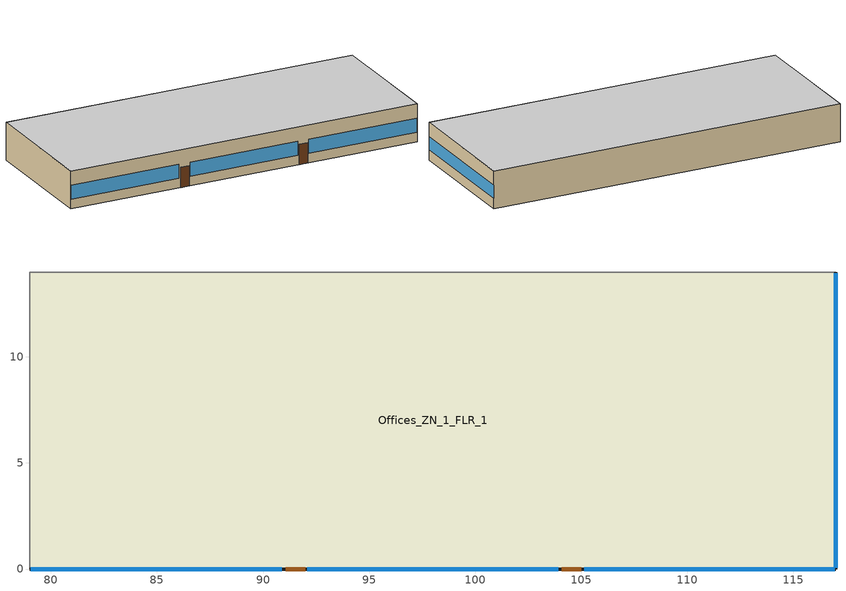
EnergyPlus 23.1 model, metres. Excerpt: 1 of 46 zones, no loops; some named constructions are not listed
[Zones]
Offices_ZN_1_FLR_1
 floor ground (ext_slab_6in_with_carpet): 79,14 117,14 117,0 79,0 z0
 wall outside (nonres_ext_wall): 79,0 117,0 117,14 z0:4
 wall to Gym_ZN_1_FLR_1 (int_wall): 117,14 79,14 z0:4
 wall to Lobby_ZN_1_FLR_1 (int_wall): 79,14 79,0 z0:4
 window (Window_U_0.40_SHGC_0.38): 79.05,0 90.87,0 / 92.09,0 103.91,0 / 105.13,0 116.95,0 z1:2.5; 117,0.05 117,13.95 z1.1:2.51
 door (Swinging Door_con): 91.08,0 91.99,0 / 104.08,0 104.99,0 z0:2.13
 ceiling to Offices_ZN_1_FLR_2 (int_slab_ceiling): 79,0 117,0 117,14 79,14 z4
[EnergyManagementSystem:Program]
SET_mCl1_Pod_3_ZN_1_FLR_1_Light_EMS_Program: SET mCl1_Pod_3_ZN_1_FLR_1_LSr_IP=0.093*mCl1_Pod_3_ZN_1_FLR_1_LSr/mCl1_Pod_3_ZN_1_FLR_1_Area; IF (mCl1_Pod_3_ZN_1_FLR_1_OSr <= 0) && (mCl1_Pod_3_ZN_1_FLR_1_LSr_IP >= 0.02); SET mCl1_Pod_3_ZN_1_FLR_1_LAr = 0.02*mCl1_Pod_3_ZN_1_FLR_1_Area/0.09290304; ELSE; SET mCl1_Pod_3_ZN_1_FLR_1_LAr = NULL; ENDIF
SET_mCl1_Pod_3_ZN_1_FLR_2_Light_EMS_Program: SET mCl1_Pod_3_ZN_1_FLR_2_LSr_IP=0.093*mCl1_Pod_3_ZN_1_FLR_2_LSr/mCl1_Pod_3_ZN_1_FLR_2_Area; IF (mCl1_Pod_3_ZN_1_FLR_2_OSr <= 0) && (mCl1_Pod_3_ZN_1_FLR_2_LSr_IP >= 0.02); SET mCl1_Pod_3_ZN_1_FLR_2_LAr = 0.02*mCl1_Pod_3_ZN_1_FLR_2_Area/0.09290304; ELSE; SET mCl1_Pod_3_ZN_1_FLR_2_LAr = NULL; ENDIF
SET_mCl2_Pod_1_ZN_1_FLR_1_Light_EMS_Program: SET mCl2_Pod_1_ZN_1_FLR_1_LSr_IP=0.093*mCl2_Pod_1_ZN_1_FLR_1_LSr/mCl2_Pod_1_ZN_1_FLR_1_Area; IF (mCl2_Pod_1_ZN_1_FLR_1_OSr <= 0) && (mCl2_Pod_1_ZN_1_FLR_1_LSr_IP >= 0.02); SET mCl2_Pod_1_ZN_1_FLR_1_LAr = 0.02*mCl2_Pod_1_ZN_1_FLR_1_Area/0.09290304; ELSE; SET mCl2_Pod_1_ZN_1_FLR_1_LAr = NULL; ENDIF
SET_mCl2_Pod_1_ZN_1_FLR_2_Light_EMS_Program: SET mCl2_Pod_1_ZN_1_FLR_2_LSr_IP=0.093*mCl2_Pod_1_ZN_1_FLR_2_LSr/mCl2_Pod_1_ZN_1_FLR_2_Area; IF (mCl2_Pod_1_ZN_1_FLR_2_OSr <= 0) && (mCl2_Pod_1_ZN_1_FLR_2_LSr_IP >= 0.02); SET mCl2_Pod_1_ZN_1_FLR_2_LAr = 0.02*mCl2_Pod_1_ZN_1_FLR_2_Area/0.09290304; ELSE; SET mCl2_Pod_1_ZN_1_FLR_2_LAr = NULL; ENDIF
SET_mCl2_Pod_2_ZN_1_FLR_1_Light_EMS_Program: SET mCl2_Pod_2_ZN_1_FLR_1_LSr_IP=0.093*mCl2_Pod_2_ZN_1_FLR_1_LSr/mCl2_Pod_2_ZN_1_FLR_1_Area; IF (mCl2_Pod_2_ZN_1_FLR_1_OSr <= 0) && (mCl2_Pod_2_ZN_1_FLR_1_LSr_IP >= 0.02); SET mCl2_Pod_2_ZN_1_FLR_1_LAr = 0.02*mCl2_Pod_2_ZN_1_FLR_1_Area/0.09290304; ELSE; SET mCl2_Pod_2_ZN_1_FLR_1_LAr = NULL; ENDIF
SET_mCl2_Pod_2_ZN_1_FLR_2_Light_EMS_Program: SET mCl2_Pod_2_ZN_1_FLR_2_LSr_IP=0.093*mCl2_Pod_2_ZN_1_FLR_2_LSr/mCl2_Pod_2_ZN_1_FLR_2_Area; IF (mCl2_Pod_2_ZN_1_FLR_2_OSr <= 0) && (mCl2_Pod_2_ZN_1_FLR_2_LSr_IP >= 0.02); SET mCl2_Pod_2_ZN_1_FLR_2_LAr = 0.02*mCl2_Pod_2_ZN_1_FLR_2_Area/0.09290304; ELSE; SET mCl2_Pod_2_ZN_1_FLR_2_LAr = NULL; ENDIF
SET_mCl2_Pod_3_ZN_1_FLR_1_Light_EMS_Program: SET mCl2_Pod_3_ZN_1_FLR_1_LSr_IP=0.093*mCl2_Pod_3_ZN_1_FLR_1_LSr/mCl2_Pod_3_ZN_1_FLR_1_Area; IF (mCl2_Pod_3_ZN_1_FLR_1_OSr <= 0) && (mCl2_Pod_3_ZN_1_FLR_1_LSr_IP >= 0.02); SET mCl2_Pod_3_ZN_1_FLR_1_LAr = 0.02*mCl2_Pod_3_ZN_1_FLR_1_Area/0.09290304; ELSE; SET mCl2_Pod_3_ZN_1_FLR_1_LAr = NULL; ENDIF
SET_mCl2_Pod_3_ZN_1_FLR_2_Light_EMS_Program: SET mCl2_Pod_3_ZN_1_FLR_2_LSr_IP=0.093*mCl2_Pod_3_ZN_1_FLR_2_LSr/mCl2_Pod_3_ZN_1_FLR_2_Area; IF (mCl2_Pod_3_ZN_1_FLR_2_OSr <= 0) && (mCl2_Pod_3_ZN_1_FLR_2_LSr_IP >= 0.02); SET mCl2_Pod_3_ZN_1_FLR_2_LAr = 0.02*mCl2_Pod_3_ZN_1_FLR_2_Area/0.09290304; ELSE; SET mCl2_Pod_3_ZN_1_FLR_2_LAr = NULL; ENDIF
SetBoilerCurve: IF BoilerPLR >= PLRx; IF BoilerType == 1; SET BoilerCurve = 0.975 + 0.305*BoilerPLR - 0.527*(BoilerPLR^2) + 0.249*(BoilerPLR^3); ELSE; SET BoilerCurve = 0.907 + 0.320*BoilerPLR - 0.420*(BoilerPLR^2) + 0.193*(BoilerPLR^3); ENDIF; ELSE; IF BoilerPLR == 0; SET BoilerCurve = NULL; ELSE; IF BoilerPLR <0.05; SET BoilerCurve = (0.05/(0.05 + SkinLossRate)) * (Ecx/EtRated); ELSE; SET BoilerCurve = (BoilerPLR/(BoilerPLR + SkinLossRate)) * (Ecx/EtRated); ENDIF; ENDIF; ENDIF
SetBoilerPar: SET CapRated =  1012337.26; SET EtRated =  0.8125; SET CapRated = (CapRated *3.412)/1000; SET SkinLossRate = 0.02; SET BoilerType = 1; IF BoilerType  == 1; IF CapRated >10000; SET PLRx = 0.2; ELSEIF CapRated >5000; SET PLRx = 0.25; ELSEIF CapRated >1000; SET PLRx = 0.33; ELSE; SET BoilerType = 2; SET PLRx = 0.2; ENDIF; ELSE; SET PLRx = 0.2; ENDIF; IF BoilerType == 1; SET CurveX = 0.975 + 0.305 * PLRx - 0.527 * (PLRx^2) + 0.249 * (PLRx^3); ELSE; SET CurveX = 0.907 + 0.320 * PLRx - 0.420 * (PLRx^2) + 0.193 * (PLRx^3); ENDIF; SET LoadX = CapRated * PLRx; SET Etx = CurveX * EtRated; SET InputEx = LoadX/Etx; SET SkinEx = CapRated * SkinLossRate; SET Ecx = (LoadX + SkinEx)/InputEx
Transformer_Load_Prog: SET Wired_LTG = Facility_Int_LTG*0.0194
[EnergyManagementSystem:ProgramCallingManager]
BoilerCurveManager: InsideHVACSystemIterationLoop; SetBoilerCurve
BoilerParManager: BeginNewEnvironment; SetBoilerPar
OA_BASED_OPTIMUM_START_EMS_Program Manager: BeginTimestepBeforePredictor; OA_BASED_OPTIMUM_START_EMS_Program
PSZ1_5_ECO_Manager: InsideHVACSystemIterationLoop; PSZ1_5_Economizer_CTRL_Prog
PSZ1_5_Fan_Main_Manager: BeginTimestepBeforePredictor; PSZ1_5_Fan_Control
PSZ1_5_Fan_Parameter_manager: BeginNewEnvironment; PSZ1_5_Set_Fan_Par
PSZ1_5_Set_Number_of_Stages_CallingManager: BeginNewEnvironment; PSZ1_5_Set_Number_of_Stages
PSZ2_6_ECO_Manager: InsideHVACSystemIterationLoop; PSZ2_6_Economizer_CTRL_Prog
PSZ2_6_Fan_Main_Manager: BeginTimestepBeforePredictor; PSZ2_6_Fan_Control
PSZ2_6_Fan_Parameter_manager: BeginNewEnvironment; PSZ2_6_Set_Fan_Par
PSZ2_6_Set_Number_of_Stages_CallingManager: BeginNewEnvironment; PSZ2_6_Set_Number_of_Stages
PSZ3_7_ECO_Manager: InsideHVACSystemIterationLoop; PSZ3_7_Economizer_CTRL_Prog
PSZ3_7_Fan_Main_Manager: BeginTimestepBeforePredictor; PSZ3_7_Fan_Control
PSZ3_7_Fan_Parameter_manager: BeginNewEnvironment; PSZ3_7_Set_Fan_Par
PSZ3_7_Set_Number_of_Stages_CallingManager: BeginNewEnvironment; PSZ3_7_Set_Number_of_Stages
PSZ4_8_ECO_Manager: InsideHVACSystemIterationLoop; PSZ4_8_Economizer_CTRL_Prog
PSZ4_8_Fan_Main_Manager: BeginTimestepBeforePredictor; PSZ4_8_Fan_Control
PSZ4_8_Fan_Parameter_manager: BeginNewEnvironment; PSZ4_8_Set_Fan_Par
PSZ4_8_Set_Number_of_Stages_CallingManager: BeginNewEnvironment; PSZ4_8_Set_Number_of_Stages
PSZ5_9_ECO_Manager: InsideHVACSystemIterationLoop; PSZ5_9_Economizer_CTRL_Prog
PSZ5_9_Fan_Main_Manager: BeginTimestepBeforePredictor; PSZ5_9_Fan_Control
PSZ5_9_Fan_Parameter_manager: BeginNewEnvironment; PSZ5_9_Set_Fan_Par
PSZ5_9_Set_Number_of_Stages_CallingManager: BeginNewEnvironment; PSZ5_9_Set_Number_of_Stages
SET_AUDITORIUM_ZN_1_FLR_1_Light_EMS_Program_Prog_Manager: BeginTimestepBeforePredictor; SET_AUDITORIUM_ZN_1_FLR_1_Light_EMS_Program
SET_AUX_GYM_ZN_1_FLR_1_Light_EMS_Program_Prog_Manager: BeginTimestepBeforePredictor; SET_AUX_GYM_ZN_1_FLR_1_Light_EMS_Program
SET_BATHROOMS_ZN_1_FLR_1_Light_EMS_Program_Prog_Manager: BeginTimestepBeforePredictor; SET_BATHROOMS_ZN_1_FLR_1_Light_EMS_Program
SET_BATHROOMS_ZN_1_FLR_2_Light_EMS_Program_Prog_Manager: BeginTimestepBeforePredictor; SET_BATHROOMS_ZN_1_FLR_2_Light_EMS_Program
SET_Cafeteria_ZN_1_FLR_1_Light_EMS_Program_Prog_Manager: BeginTimestepBeforePredictor; SET_Cafeteria_ZN_1_FLR_1_Light_EMS_Program
SET_Gym_ZN_1_FLR_1_Light_EMS_Program_Prog_Manager: BeginTimestepBeforePredictor; SET_Gym_ZN_1_FLR_1_Light_EMS_Program
SET_Kitchen_ZN_1_FLR_1_Light_EMS_Program_Prog_Manager: BeginTimestepBeforePredictor; SET_Kitchen_ZN_1_FLR_1_Light_EMS_Program
SET_LMC_ZN_1_FLR_2_Light_EMS_Program_Prog_Manager: BeginTimestepBeforePredictor; SET_LMC_ZN_1_FLR_2_Light_EMS_Program
SET_Lobby_ZN_1_FLR_1_Light_EMS_Program_Prog_Manager: BeginTimestepBeforePredictor; SET_Lobby_ZN_1_FLR_1_Light_EMS_Program
SET_Lobby_ZN_1_FLR_2_Light_EMS_Program_Prog_Manager: BeginTimestepBeforePredictor; SET_Lobby_ZN_1_FLR_2_Light_EMS_Program
SET_Main_Corridor_ZN_1_FLR_1_Light_EMS_Program_Prog_Manager: BeginTimestepBeforePredictor; SET_Main_Corridor_ZN_1_FLR_1_Light_EMS_Program
SET_Main_Corridor_ZN_1_FLR_2_Light_EMS_Program_Prog_Manager: BeginTimestepBeforePredictor; SET_Main_Corridor_ZN_1_FLR_2_Light_EMS_Program
SET_Mech_ZN_1_FLR_1_Light_EMS_Program_Prog_Manager: BeginTimestepBeforePredictor; SET_Mech_ZN_1_FLR_1_Light_EMS_Program
SET_Mech_ZN_1_FLR_2_Light_EMS_Program_Prog_Manager: BeginTimestepBeforePredictor; SET_Mech_ZN_1_FLR_2_Light_EMS_Program
SET_Offices_ZN_1_FLR_1_Light_EMS_Program_Prog_Manager: BeginTimestepBeforePredictor; SET_Offices_ZN_1_FLR_1_Light_EMS_Program
SET_Offices_ZN_1_FLR_2_Light_EMS_Program_Prog_Manager: BeginTimestepBeforePredictor; SET_Offices_ZN_1_FLR_2_Light_EMS_Program
SET_cCL1_Pod_1_ZN_1_FLR_1_Light_EMS_Program_Prog_Manager: BeginTimestepBeforePredictor; SET_cCL1_Pod_1_ZN_1_FLR_1_Light_EMS_Program
SET_cCL1_Pod_1_ZN_1_FLR_2_Light_EMS_Program_Prog_Manager: BeginTimestepBeforePredictor; SET_cCL1_Pod_1_ZN_1_FLR_2_Light_EMS_Program
SET_cCL1_Pod_2_ZN_1_FLR_1_Light_EMS_Program_Prog_Manager: BeginTimestepBeforePredictor; SET_cCL1_Pod_2_ZN_1_FLR_1_Light_EMS_Program
SET_cCL1_Pod_2_ZN_1_FLR_2_Light_EMS_Program_Prog_Manager: BeginTimestepBeforePredictor; SET_cCL1_Pod_2_ZN_1_FLR_2_Light_EMS_Program
SET_cCL1_Pod_3_ZN_1_FLR_1_Light_EMS_Program_Prog_Manager: BeginTimestepBeforePredictor; SET_cCL1_Pod_3_ZN_1_FLR_1_Light_EMS_Program
SET_cCL1_Pod_3_ZN_1_FLR_2_Light_EMS_Program_Prog_Manager: BeginTimestepBeforePredictor; SET_cCL1_Pod_3_ZN_1_FLR_2_Light_EMS_Program
SET_cCL2_Pod_1_ZN_1_FLR_1_Light_EMS_Program_Prog_Manager: BeginTimestepBeforePredictor; SET_cCL2_Pod_1_ZN_1_FLR_1_Light_EMS_Program
SET_cCL2_Pod_1_ZN_1_FLR_2_Light_EMS_Program_Prog_Manager: BeginTimestepBeforePredictor; SET_cCL2_Pod_1_ZN_1_FLR_2_Light_EMS_Program
SET_cCL2_Pod_2_ZN_1_FLR_1_Light_EMS_Program_Prog_Manager: BeginTimestepBeforePredictor; SET_cCL2_Pod_2_ZN_1_FLR_1_Light_EMS_Program
SET_cCL2_Pod_2_ZN_1_FLR_2_Light_EMS_Program_Prog_Manager: BeginTimestepBeforePredictor; SET_cCL2_Pod_2_ZN_1_FLR_2_Light_EMS_Program
SET_cCL2_Pod_3_ZN_1_FLR_1_Light_EMS_Program_Prog_Manager: BeginTimestepBeforePredictor; SET_cCL2_Pod_3_ZN_1_FLR_1_Light_EMS_Program
SET_cCL2_Pod_3_ZN_1_FLR_2_Light_EMS_Program_Prog_Manager: BeginTimestepBeforePredictor; SET_cCL2_Pod_3_ZN_1_FLR_2_Light_EMS_Program
SET_cPOD1_ZN_1_FLR_1_Light_EMS_Program_Prog_Manager: BeginTimestepBeforePredictor; SET_cPOD1_ZN_1_FLR_1_Light_EMS_Program
SET_cPOD1_ZN_1_FLR_2_Light_EMS_Program_Prog_Manager: BeginTimestepBeforePredictor; SET_cPOD1_ZN_1_FLR_2_Light_EMS_Program
SET_cPOD2_ZN_1_FLR_1_Light_EMS_Program_Prog_Manager: BeginTimestepBeforePredictor; SET_cPOD2_ZN_1_FLR_1_Light_EMS_Program
SET_cPOD2_ZN_1_FLR_2_Light_EMS_Program_Prog_Manager: BeginTimestepBeforePredictor; SET_cPOD2_ZN_1_FLR_2_Light_EMS_Program
SET_cPOD3_ZN_1_FLR_1_Light_EMS_Program_Prog_Manager: BeginTimestepBeforePredictor; SET_cPOD3_ZN_1_FLR_1_Light_EMS_Program
SET_cPOD3_ZN_1_FLR_2_Light_EMS_Program_Prog_Manager: BeginTimestepBeforePredictor; SET_cPOD3_ZN_1_FLR_2_Light_EMS_Program
SET_mCl1_Pod_1_ZN_1_FLR_1_Light_EMS_Program_Prog_Manager: BeginTimestepBeforePredictor; SET_mCl1_Pod_1_ZN_1_FLR_1_Light_EMS_Program
SET_mCl1_Pod_1_ZN_1_FLR_2_Light_EMS_Program_Prog_Manager: BeginTimestepBeforePredictor; SET_mCl1_Pod_1_ZN_1_FLR_2_Light_EMS_Program
SET_mCl1_Pod_2_ZN_1_FLR_1_Light_EMS_Program_Prog_Manager: BeginTimestepBeforePredictor; SET_mCl1_Pod_2_ZN_1_FLR_1_Light_EMS_Program
SET_mCl1_Pod_2_ZN_1_FLR_2_Light_EMS_Program_Prog_Manager: BeginTimestepBeforePredictor; SET_mCl1_Pod_2_ZN_1_FLR_2_Light_EMS_Program
SET_mCl1_Pod_3_ZN_1_FLR_1_Light_EMS_Program_Prog_Manager: BeginTimestepBeforePredictor; SET_mCl1_Pod_3_ZN_1_FLR_1_Light_EMS_Program
SET_mCl1_Pod_3_ZN_1_FLR_2_Light_EMS_Program_Prog_Manager: BeginTimestepBeforePredictor; SET_mCl1_Pod_3_ZN_1_FLR_2_Light_EMS_Program
SET_mCl2_Pod_1_ZN_1_FLR_1_Light_EMS_Program_Prog_Manager: BeginTimestepBeforePredictor; SET_mCl2_Pod_1_ZN_1_FLR_1_Light_EMS_Program
SET_mCl2_Pod_1_ZN_1_FLR_2_Light_EMS_Program_Prog_Manager: BeginTimestepBeforePredictor; SET_mCl2_Pod_1_ZN_1_FLR_2_Light_EMS_Program
SET_mCl2_Pod_2_ZN_1_FLR_1_Light_EMS_Program_Prog_Manager: BeginTimestepBeforePredictor; SET_mCl2_Pod_2_ZN_1_FLR_1_Light_EMS_Program
SET_mCl2_Pod_2_ZN_1_FLR_2_Light_EMS_Program_Prog_Manager: BeginTimestepBeforePredictor; SET_mCl2_Pod_2_ZN_1_FLR_2_Light_EMS_Program
SET_mCl2_Pod_3_ZN_1_FLR_1_Light_EMS_Program_Prog_Manager: BeginTimestepBeforePredictor; SET_mCl2_Pod_3_ZN_1_FLR_1_Light_EMS_Program
SET_mCl2_Pod_3_ZN_1_FLR_2_Light_EMS_Program_Prog_Manager: BeginTimestepBeforePredictor; SET_mCl2_Pod_3_ZN_1_FLR_2_Light_EMS_Program
Transformer_Load_Prog_Manager: AfterPredictorAfterHVACManagers; Transformer_Load_Prog
[EnergyManagementSystem:Sensor]
Name | Output variable or output meter | Output variable or output meter index key
Facility_Int_LTG | InteriorLights:Electricity
OAT | Site Outdoor Air Drybulb Temperature | Environment
OAT_F | Site Outdoor Air Drybulb Temperature
OAwb_F | Site Outdoor Air Wetbulb Temperature | *
PSZ1_5_DAT_Rqd | System Node Setpoint Temperature | PSZ-AC_1:5 Supply Equipment Outlet Node
PSZ1_5_OASch; PSZ2_6_OASch; PSZ3_7_OASch; PSZ5_9_OASch | Schedule Value | MinOA_MotorizedDamper_Sched
PSZ2_6_DAT_Rqd | System Node Setpoint Temperature | PSZ-AC_2:6 Supply Equipment Outlet Node
PSZ3_7_DAT_Rqd | System Node Setpoint Temperature | PSZ-AC_3:7 Supply Equipment Outlet Node
PSZ4_8_DAT_Rqd | System Node Setpoint Temperature | PSZ-AC_4:8 Supply Equipment Outlet Node
PSZ4_8_OASch | Schedule Value | Kitchen_Exhaust_SCH
PSZ5_9_DAT_Rqd | System Node Setpoint Temperature | PSZ-AC_5:9 Supply Equipment Outlet Node
[Refrigeration:CompressorRack] Condenser type=AirCooled; Design condenser fan power=750; Heat rejection location=Zone
Name | Compressor rack cop function of temperature curve | Condenser fan power function of temperature curve | Design compressor rack cop | End use subcategory | Refrigeration case name or walkin name or caseandwalkinlist
RACK1 | RACK1_RackCOPfTCurve | RACK1_RackCondFanCurve2 | 1.5 | Low Temp Refrigeration | RACK1CaseList
RACK2 | RACK2_RackCOPfTCurve |  | 3 | Med Temp Refrigeration | RACK2CaseList
[Curve:Quadratic]
Name | Maximum value of x | Minimum value of x | Coefficient1 constant | Coefficient2 x | Coefficient3 x 2
RACK1_RackCOPfTCurve | 35 | 10 | 1.7603 | -0.0377 | 0.0004
RACK1_RackCondFanCurve2 | 35 | 0 | 0 | 0.0286 | 0
RACK2_RackCOPfTCurve | 50 | 0 | 1 | 0 | 0
[Schedule:Compact]
Kitchen_Exhaust_SCH: Through: 6/30, For: Weekdays SummerDesignDay WinterDesignDay, Until: 08:00, 0, Until: 17:00, 1, Until: 24:00, 0, For: WeekEnds Holidays AllOtherDays, Until: 24:00, 0, Through: 9/1, For: Weekdays SummerDesignDay WinterDesignDay, Until: 08:00, 0, Until: 17:00, 1, Until: 21:00, 1, Until: 24:00, 0, For: WeekEnds Holidays AllOtherDays, Until: 24:00, 0, Through: 12/31, For: Weekdays SummerDesignDay WinterDesignDay, Until: 08:00, 0, Until: 16:00, 1, Until: 21:00, 1, Until: 24:00, 0, For: WeekEnds Holidays AllOtherDays, Until: 24:00, 0
MinOA_MotorizedDamper_Sched: Through: 12/31, For: Weekdays SummerDesignDay WinterDesignDay, Until: 08:00, 0, Until: 21:00, 1, Until: 24:00, 0, For: WeekEnds Holidays AllOtherDays, Until: 24:00, 0
